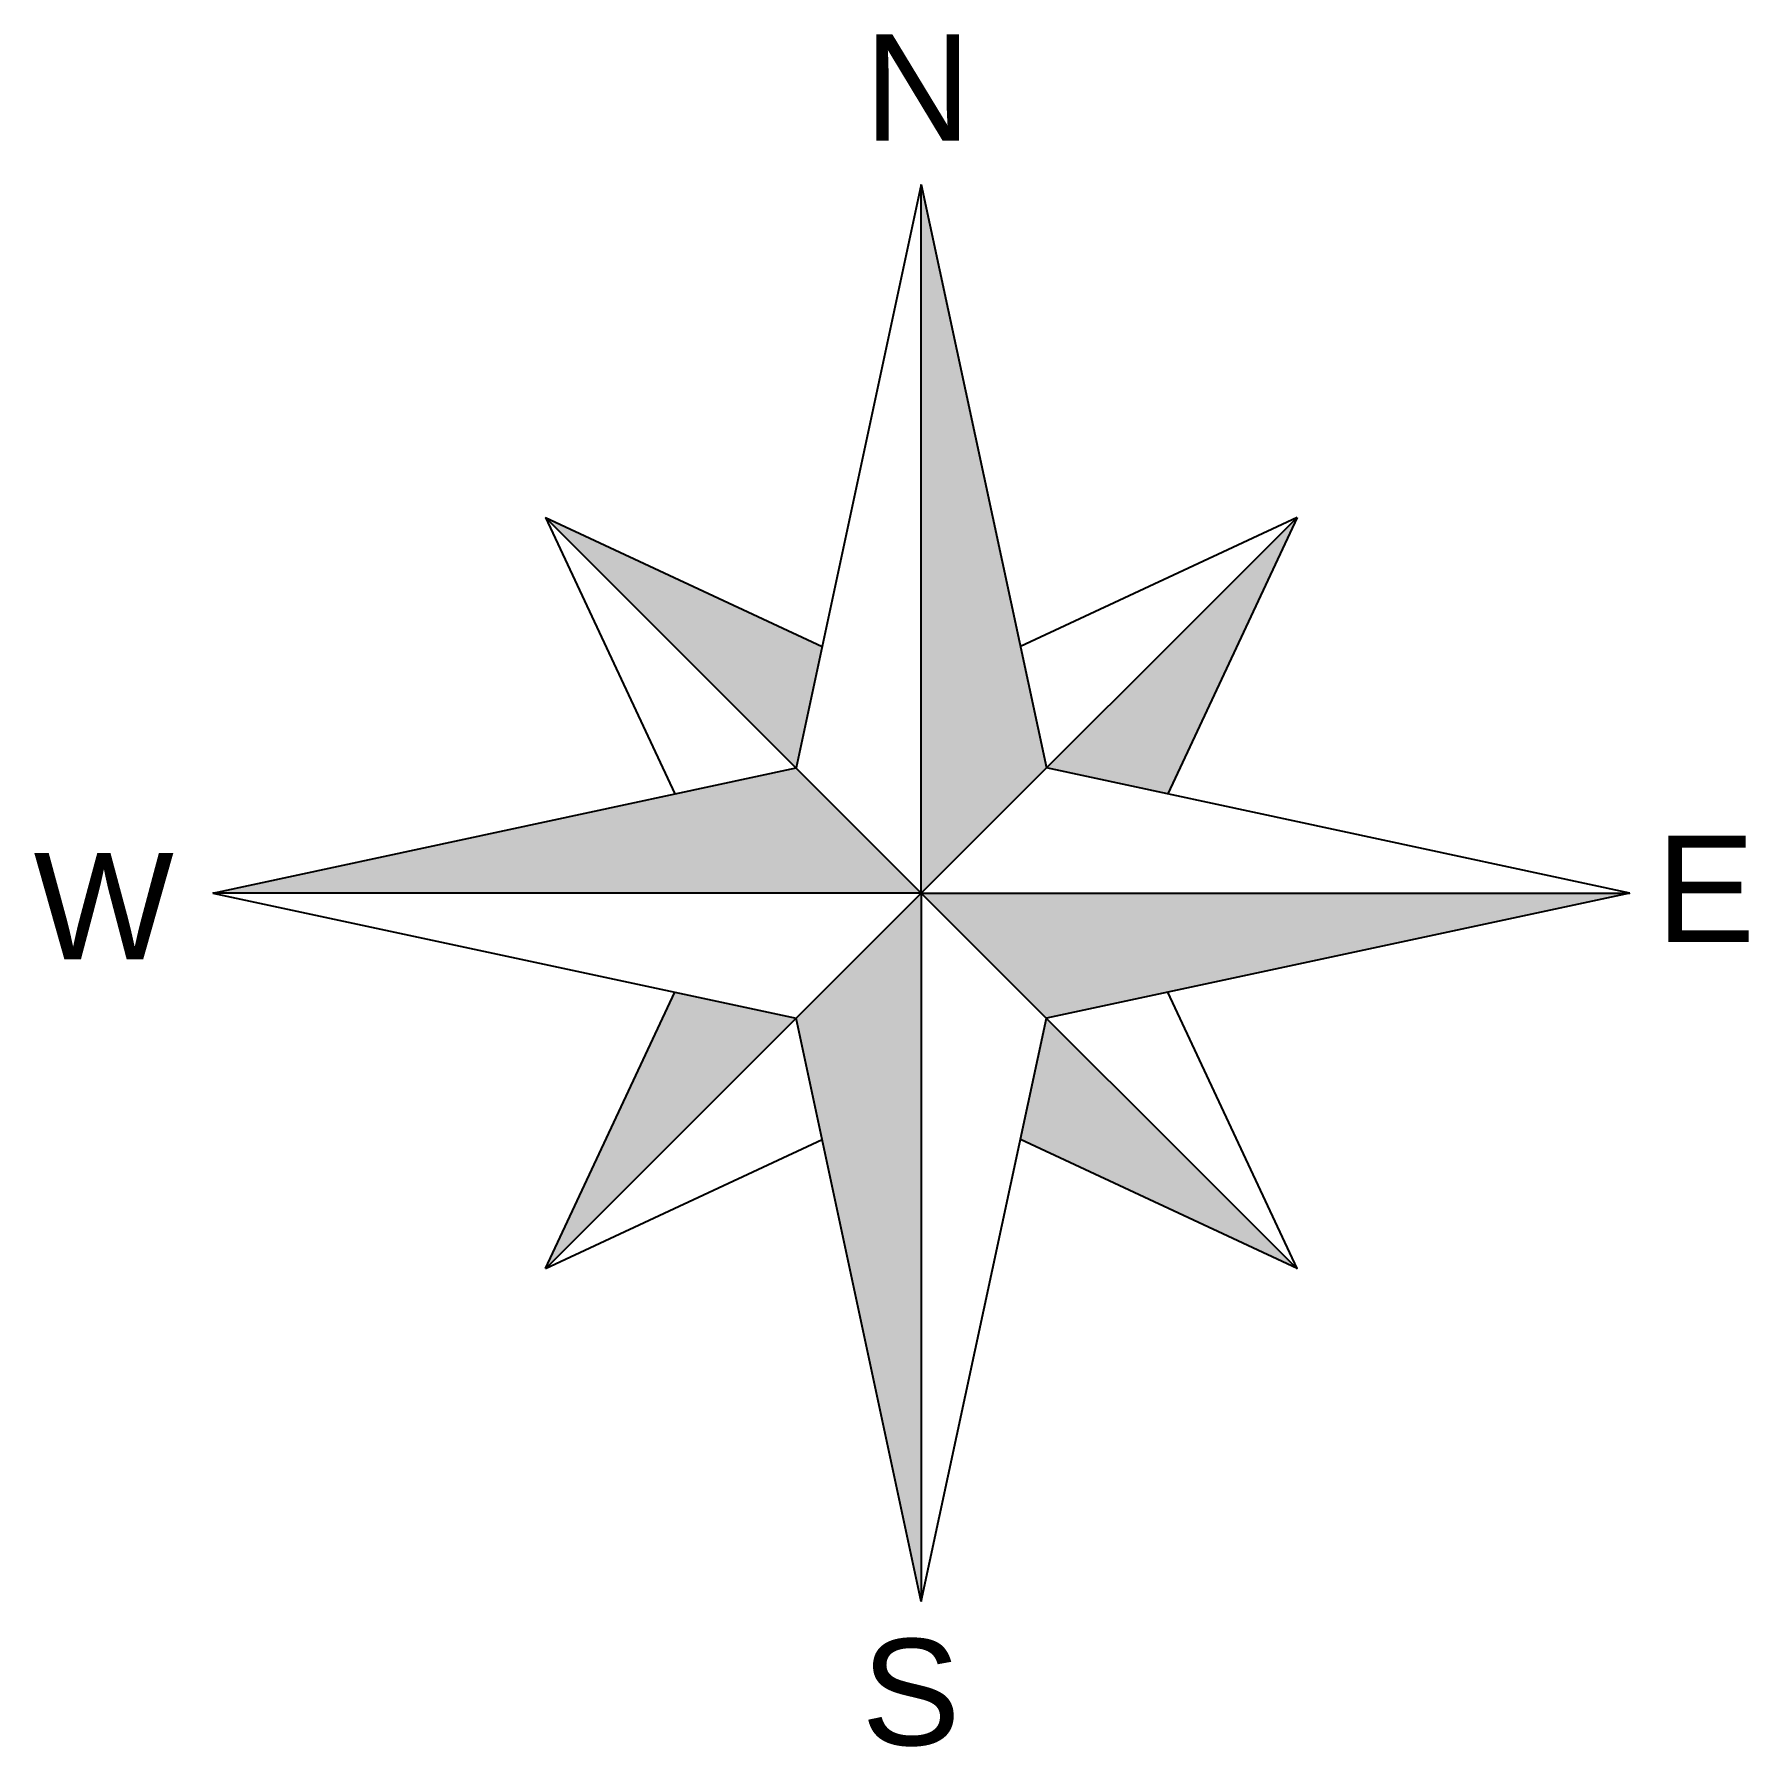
# Model space of a CAD drawing. Extents: x 34.75 to 37.17, y 1.06 to 3.47.
import ezdxf
from ezdxf.enums import TextEntityAlignment as Align

# ---------------------------------------------------------------- set-up
doc = ezdxf.new("R2010")
doc.units = 0
doc.header["$LTSCALE"] = 0.25
doc.header["$MEASUREMENT"] = 0
doc.styles.get("Standard").update_dxf_attribs({"font": 'arial.ttf'})

# ---------------------------------------------------------------- blocks, each defined once
blk = doc.blocks.new('*U0')
for q in [(-0.1951, 0.0127), (0.0127, -0.1951)]:
    blk.add_line((0.1951, 0.1951), q)
blk = doc.blocks.new('*U1')
at = {"color": 0, "linetype": 'ByBlock', "lineweight": -2, "transparency": 16777216}
for p, rotation in [((35.7154, 5.7417), 89.99999999999999), ((35.7154, 5.0714), 180), ((36.3858, 5.0714), 270)]:
    blk.add_blockref('*U0', p, dxfattribs=dict(at, rotation=rotation))
blk.add_blockref('*U0', (36.3858, 5.7417), dxfattribs=at)

msp = doc.modelspace()

# ---------------------------------------------------------------- hatches: boundary and pattern name
h = msp.add_hatch(color=256)
h.dxf.hatch_style = 1
h.paths.add_polyline_path([(36.0003, 3.2613), (36.0003, 2.2613), (36.1771, 2.438)])
h.paths.add_polyline_path([(35.8236, 2.438), (35.0003, 2.2613), (36.0003, 2.2613)])
h.paths.add_polyline_path([(36.0003, 2.2613), (35.8236, 2.0845), (36.0003, 1.2613)])
h.paths.add_polyline_path([(37.0003, 2.2613), (36.0003, 2.2613), (36.1771, 2.0845)])
h.paths.add_polyline_path([(35.47, 2.7916), (35.8236, 2.438), (35.8603, 2.6091)])
h.paths.add_polyline_path([(35.8236, 2.0845), (35.6525, 2.1212), (35.47, 1.7309)])
h.paths.add_polyline_path([(36.1771, 2.0845), (36.1404, 1.9134), (36.5307, 1.7309)])
h.paths.add_polyline_path([(36.5307, 2.7916), (36.1771, 2.438), (36.3482, 2.4013)])

# ---------------------------------------------------------------- linework, layer by layer
for p, q in [((36.0003, 3.2613), (35.8236, 2.438)), ((36.0003, 2.2613), (36.0003, 3.2613)), ((36.0003, 3.2613), (36.1771, 2.438)), ((36.0003, 2.2613), (35.47, 2.7916)), ((36.0003, 2.2613), (36.5307, 2.7916)), ((35.0003, 2.2613), (35.8236, 2.438)), ((37.0003, 2.2613), (36.1771, 2.438)), ((36.0003, 2.2613), (35.0003, 2.2613)), ((35.0003, 2.2613), (35.8236, 2.0845)), ((36.0003, 2.2613), (35.47, 1.7309)), ((36.0003, 2.2613), (36.0003, 1.2613)), ((36.0003, 2.2613), (36.5307, 1.7309)), ((36.0003, 2.2613), (37.0003, 2.2613)), ((37.0003, 2.2613), (36.1771, 2.0845)), ((36.0003, 1.2613), (35.8236, 2.0845)), ((36.0003, 1.2613), (36.1771, 2.0845))]:
    msp.add_line(p, q)

# ---------------------------------------------------------------- block references
msp.add_blockref('*U1', (-0.0502, -3.1453))

# ---------------------------------------------------------------- texts
for s, p in [('N', (35.9952, 3.3986)), ('E', (37.1072, 2.2671)), ('W', (34.8465, 2.2426)), ('S', (35.9858, 1.1333))]:
    msp.add_text(s, height=0.15).set_placement(p, align=Align.MIDDLE_CENTER)

doc.saveas('drawing.dxf')
